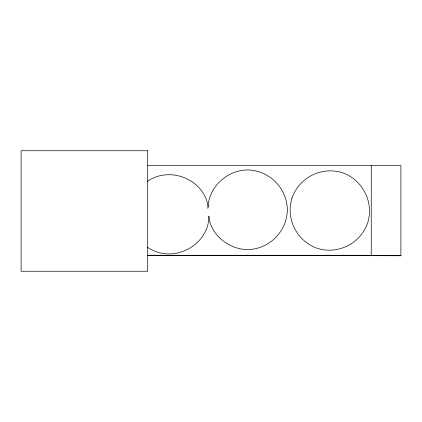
<?xml version="1.0" encoding="UTF-8"?>
<svg xmlns="http://www.w3.org/2000/svg" width="422" height="422" viewBox="0 0 422 422"><rect width="100%" height="100%" fill="white"/><g stroke="black" fill="none" stroke-linecap="round" stroke-linejoin="round"><path stroke-width="0.63" d="M207.872 208.489C208.431 187.326 226.508 170.251 247.514 169.934C269.315 170.351 286.949 187.985 287.361 209.781C286.949 231.583 269.315 249.217 247.514 249.629C228.909 249.37 210.815 235.144 208.695 216.264M209.075 216.243C208.173 246.617 172.134 264.494 147.278 247.134M147.278 181.471C169.939 165.456 204.443 179.45 208.252 207.17M147.7 165.572L400.9 165.572L400.9 255.743L147.7 255.289L371.239 255.289L400.9 255.743M371.239 165.572L371.239 255.289M291.918 198.203C285.573 219.065 296.898 241.284 317.502 248.416C338.36 254.761 360.583 243.436 367.71 222.832C374.056 201.974 362.73 179.751 342.126 172.619C321.269 166.279 299.045 177.599 291.918 198.203M147.7 150.744L21.1 150.744L21.1 271.256L147.7 271.256L147.7 150.744"/></g></svg>
